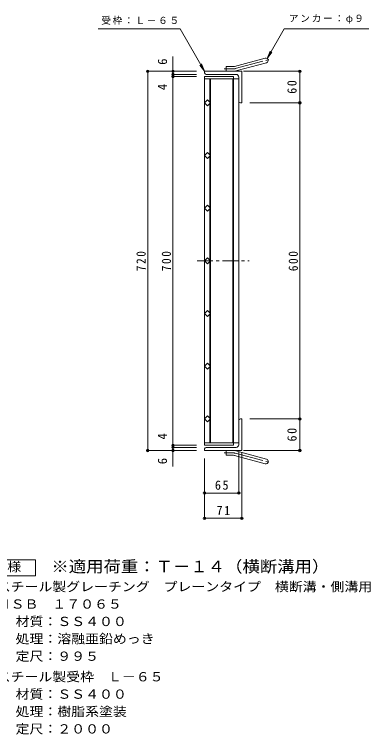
# Model space of a CAD drawing. Units: millimetres, scale not verified. Extents: x -928 to 979, y -824 to 813.
# Drawn here: x 302 to 979, y -668 to 699 of the extents above; entities that cross this region are included whole.
import ezdxf
from ezdxf.enums import TextEntityAlignment as Align

# ---------------------------------------------------------------- set-up
doc = ezdxf.new("R2010")
doc.units = ezdxf.units.MM
doc.header["$LTSCALE"] = 6
doc.header["$PDMODE"] = 32
doc.header["$PDSIZE"] = 4.8
doc.linetypes.add('CHAIN1', pattern=[8, 5, -1, 1, -1])
doc.linetypes.add('CHAIN2', pattern=[12, 9, -1, 1, -1])
for name, color, linetype, lineweight in [('B-1_ピット', 2, 'Continuous', 9), ('B-2_蓋', 3, 'Continuous', 9), ('B-4_寸法', 7, 'Continuous', 9), ('F-4_F-4ﾚｲﾔ', 2, 'Continuous', 9)]:
    doc.layers.add(name, color=color, linetype=linetype, lineweight=lineweight)
doc.styles.add('ＭＳ ゴシック', font='')
doc.styles.get('ＭＳ ゴシック').set_extended_font_data('MS Gothic')

msp = doc.modelspace()

# ---------------------------------------------------------------- linework, layer by layer
at = {"layer": 'B-1_ピット'}
for p, q in [((720.407, 600.547), (778.597, 616.139)), ((722.736, 591.854), (780.927, 607.446)), ((734.262, 591.241), (663.262, 591.241)), ((663.262, 588.241), (663.262, 591.241)), ((704.262, 591.241), (704.262, 600.241)), ((718.077, 600.241), (704.262, 600.241)), ((734.262, 591.241), (734.262, 531.241)), ((666.262, 585.241), (723.262, 585.241)), ((728.262, 534.241), (728.262, 580.241)), ((731.262, 531.241), (734.262, 531.241)), ((728.262, -71.76), (728.262, -117.76)), ((731.262, -68.76), (734.262, -68.76)), ((734.262, -128.76), (734.262, -68.76)), ((666.262, -122.76), (723.262, -122.76)), ((663.262, -125.76), (663.262, -128.76)), ((734.262, -128.76), (663.262, -128.76)), ((704.262, -128.76), (704.262, -137.76)), ((722.736, -129.373), (780.927, -144.966)), ((718.077, -137.76), (704.262, -137.76)), ((720.407, -138.067), (778.597, -153.659))]:
    msp.add_line(p, q, dxfattribs=at)
at = {"layer": 'B-1_ピット', "linetype": 'CHAIN2'}
for p, q in [((721.571, 596.201), (786.738, 613.662)), ((718.077, 595.741), (700.457, 595.741)), ((718.077, -133.26), (700.457, -133.26)), ((721.571, -133.72), (786.738, -151.181))]:
    msp.add_line(p, q, dxfattribs=at)
at = {"layer": 'B-1_ピット'}
for centre, radius, start, end in [((779.762, 611.793), 4.5, 285.00014, 104.99991), ((666.262, 588.241), 3, 180, 270), ((718.077, 609.241), 9, 270, 285.00002), ((718.077, 609.241), 18, 270, 285), ((723.262, 580.241), 5, 0, 90), ((731.262, 534.241), 3, 180, 270), ((731.262, -71.76), 3, 90, 180), ((666.262, -125.76), 3, 90, 180), ((723.262, -117.76), 5, 270, 0), ((718.077, -146.76), 18, 75, 90), ((718.077, -146.76), 9, 74.99998, 90), ((779.762, -149.312), 4.5, 255.00009, 74.99986)]:
    msp.add_arc(centre, radius, start, end, dxfattribs=at)
at = {"layer": 'B-1_ピット', "linetype": 'CHAIN2'}
for centre, start, end in [((718.077, 609.241), 270, 284.99995), ((718.077, -146.76), 75.00005, 90)]:
    msp.add_arc(centre, 13.5, start, end, dxfattribs=at)
at = {"layer": 'B-2_蓋'}
for p, q in [((663.262, 581.241), (718.262, 581.241)), ((663.262, 581.241), (663.262, -118.76)), ((673.262, 576.741), (673.262, 532.554)), ((674.762, 576.741), (674.762, -114.26)), ((716.762, 576.741), (716.762, -114.26)), ((718.262, 581.241), (718.262, -118.76)), ((673.262, 529.927), (673.262, 432.555)), ((673.262, 429.927), (673.262, 332.554)), ((673.262, 329.927), (673.262, 232.554)), ((673.262, 132.554), (673.262, 229.926)), ((673.262, 32.554), (673.262, 129.926)), ((673.262, -67.446), (673.262, 29.926)), ((673.262, -114.26), (673.262, -70.074)), ((663.262, -114.26), (728.262, -114.26)), ((663.262, -118.76), (718.262, -118.76))]:
    msp.add_line(p, q, dxfattribs=at)
at = {"layer": 'B-2_蓋', "linetype": 'CHAIN1'}
msp.add_line((649.184, 231.24), (748.171, 231.24), dxfattribs=at)
at = {"layer": 'B-2_蓋'}
for points in [[(663.262, 576.741), (728.262, 576.741), (728.262, -114.26)], [(663.262, 231.241), (668.919, 236.897), (674.576, 231.241)], [(663.262, 231.24), (668.919, 225.583), (674.576, 231.24)], [(663.262, 131.241), (668.919, 136.897), (674.576, 131.241)], [(663.262, 131.24), (668.919, 125.583), (674.576, 131.24)], [(663.262, 31.241), (668.919, 36.897), (674.576, 31.241)], [(663.262, 31.24), (668.919, 25.583), (674.576, 31.24)]]:
    msp.add_lwpolyline(points, dxfattribs=at)
for points in [[(674.576, 531.241), (668.919, 525.584), (663.262, 531.241), (668.919, 536.897)], [(674.576, 431.241), (668.919, 425.584), (663.262, 431.241), (668.919, 436.897)], [(674.576, 331.241), (668.919, 325.584), (663.262, 331.241), (668.919, 336.897)], [(674.576, -68.76), (668.919, -63.103), (663.262, -68.76), (668.919, -74.417)]]:
    msp.add_lwpolyline(points, close=True, dxfattribs=at)
at = {"layer": 'B-4_寸法'}
for p, q in [((461.241, 671.84), (616.728, 671.84)), ((663.262, 591.241), (616.728, 671.84)), ((782.012, 615.69), (787.752, 629.548)), ((603.262, -158.952), (603.262, 619.179)), ((782.012, 615.69), (791.143, 627.59)), ((663.262, 591.241), (654.131, 603.141)), ((663.262, 591.241), (657.522, 605.099)), ((648.262, 591.241), (553.462, 591.241)), ((555.262, -128.76), (555.262, 591.241)), ((737.262, 591.241), (846.062, 591.241)), ((844.262, -128.76), (844.262, 591.241)), ((648.262, 585.241), (601.462, 585.241)), ((648.262, 581.241), (601.462, 581.241)), ((749.262, 531.241), (846.062, 531.241)), ((749.262, -68.76), (846.062, -68.76)), ((648.262, -118.76), (601.462, -118.76)), ((648.262, -122.76), (601.462, -122.76)), ((648.262, -128.76), (553.462, -128.76)), ((728.262, -131.76), (728.262, -211.16)), ((734.262, -131.76), (734.262, -259.16)), ((737.262, -128.76), (846.062, -128.76)), ((663.262, -143.76), (663.262, -259.16)), ((663.262, -209.36), (728.262, -209.36)), ((663.262, -257.36), (734.262, -257.36))]:
    msp.add_line(p, q, dxfattribs=at)
msp.add_lwpolyline([(782.012, 615.69), (814.43, 671.84), (975.487, 671.84)], dxfattribs=at)
for p in [(555.262, 591.241), (603.262, 591.241), (844.262, 591.241), (603.262, 585.241), (603.262, 581.241), (844.262, 531.241), (844.262, -68.76), (603.262, -118.76), (603.262, -122.76), (555.262, -128.76), (603.262, -128.76), (844.262, -128.76), (663.262, -209.36), (728.262, -209.36), (663.262, -257.36), (734.262, -257.36)]:
    msp.add_point(p, dxfattribs=at)
at = {"layer": 'F-4_F-4ﾚｲﾔ'}
msp.add_lwpolyline([(207.351, -366.432), (207.351, -336.433), (342.351, -336.433), (342.351, -366.432)], close=True, dxfattribs=at)

# ---------------------------------------------------------------- texts
at = {"layer": 'B-4_寸法', "color": 2, "style": 'ＭＳ ゴシック'}
for s, p in [('6', (597.262, 603.527)), ('4', (597.262, 555.318)), ('4', (597.262, -107.822)), ('6', (597.262, -154.761))]:
    msp.add_text(s, height=17.6, rotation=90, dxfattribs=at).set_placement(p, align=Align.BOTTOM_LEFT)
at = {"layer": 'B-4_寸法', "char_height": 13.2, "attachment_point": 7, "style": 'ＭＳ ゴシック'}
for s, insert in [('\\T1.17;アンカー：φ９', (823.342, 681.435)), ('\\T1.17;受枠：Ｌ－６５', (466.98, 679.606))]:
    msp.add_mtext(s, dxfattribs=dict(at, insert=insert))
at = {"layer": 'B-4_寸法', "color": 2, "char_height": 17.6, "attachment_point": 7, "rotation": 90, "style": 'ＭＳ ゴシック'}
for s, insert in [('\\T1.27;\\W0.95;60', (838.262, 548.491)), ('\\T1.27;\\W0.9;720', (551.662, 211.74)), ('\\T1.27;\\W0.9;700', (599.662, 211.74)), ('\\T1.27;\\W0.9;600', (840.662, 211.74)), ('\\T1.27;\\W0.95;60', (838.262, -111.51))]:
    msp.add_mtext(s, dxfattribs=dict(at, insert=insert))
at = {"layer": 'B-4_寸法', "color": 2, "char_height": 17.6, "attachment_point": 7, "style": 'ＭＳ ゴシック'}
for s, insert in [('\\T1.27;\\W0.95;65', (683.012, -203.36)), ('\\T1.27;\\W0.95;71', (686.012, -251.36))]:
    msp.add_mtext(s, dxfattribs=dict(at, insert=insert))
at = {"layer": 'F-4_F-4ﾚｲﾔ', "style": 'ＭＳ ゴシック', "width": 1.1}
for s, p in [('仕\u3000様', (235.851, -363.433)), ('スチール製グレーチング\u3000プレーンタイプ\u3000横断溝・側溝用', (268.605, -401.185)), ('ＨＳＢ\u3000１７０６５', (268.605, -434.185)), ('材質：ＳＳ４００', (304.432, -467.185)), ('処理：溶融亜鉛めっき', (304.432, -500.185)), ('定尺：９９５', (304.432, -533.185)), ('スチール製受枠\u3000Ｌ－６５', (268.605, -572.185)), ('材質：ＳＳ４００', (304.433, -605.185)), ('処理：樹脂系塗装', (304.433, -638.185)), ('定尺：２０００', (304.433, -671.185))]:
    msp.add_text(s, height=17.6, dxfattribs=at).set_placement(p, align=Align.BOTTOM_LEFT)
at = {"layer": 'F-4_F-4ﾚｲﾔ', "color": 3, "style": 'ＭＳ ゴシック', "width": 1.1}
msp.add_text('※適用荷重：Ｔ－１４（横断溝用）', height=21.99, dxfattribs=at).set_placement((372.351, -366.432), align=Align.BOTTOM_LEFT)

doc.saveas('drawing.dxf')
